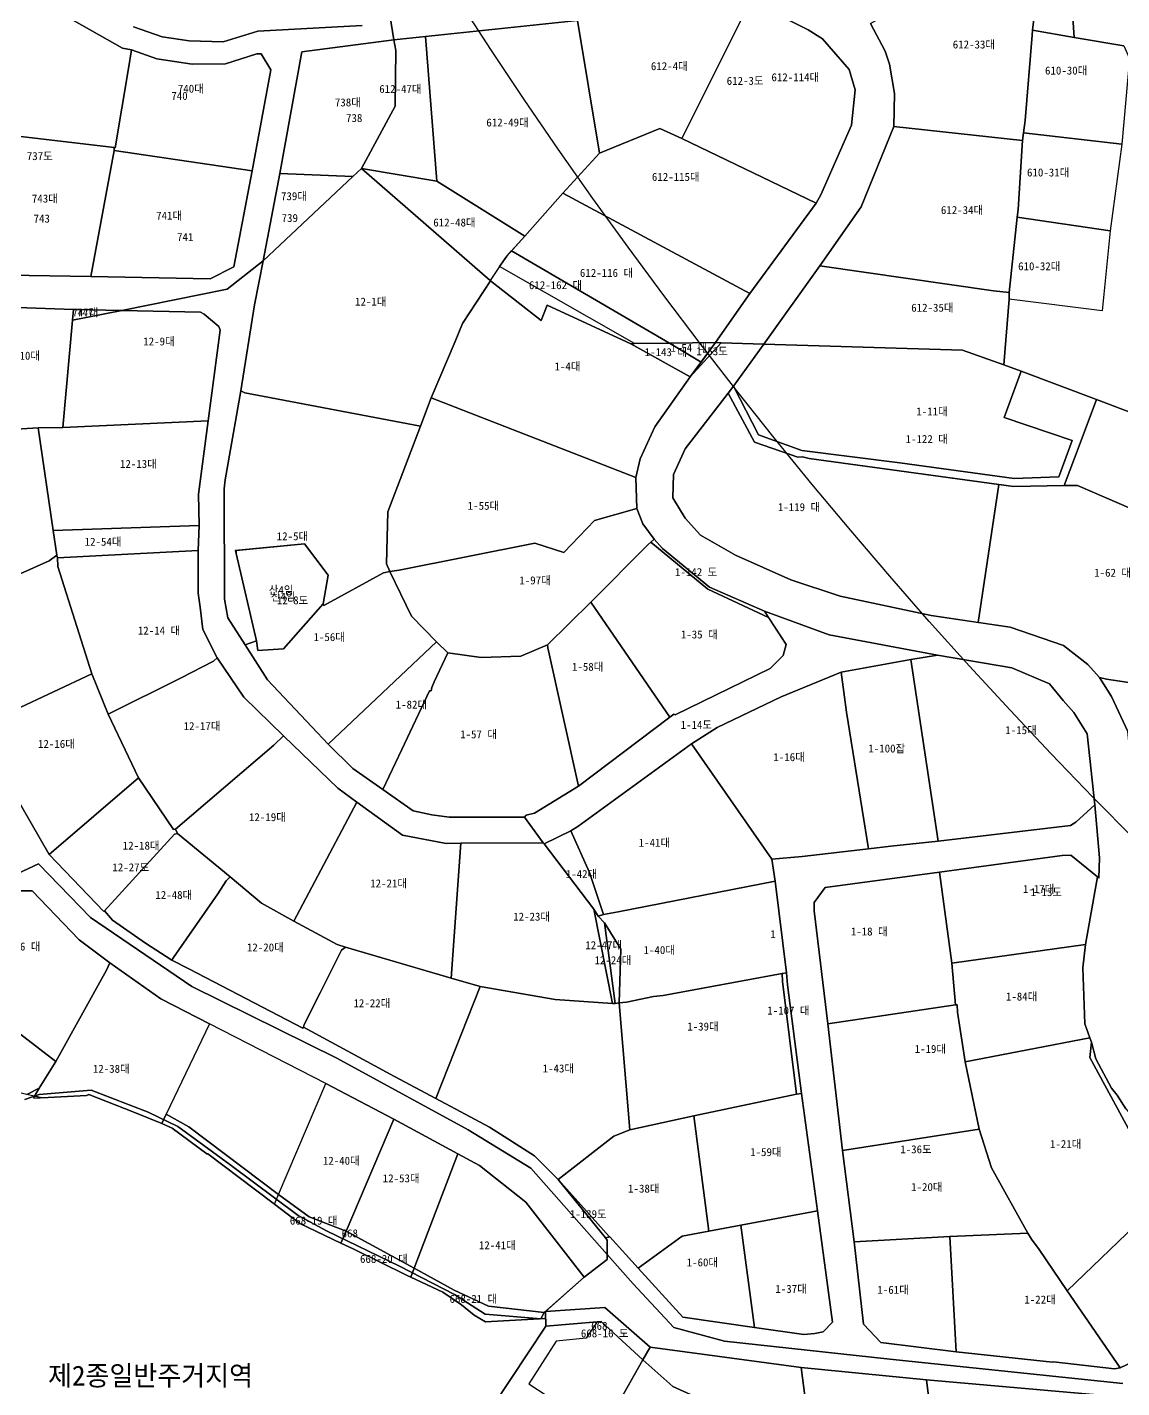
# Model space of a CAD drawing. Header units: metres. Extents: x 198218 to 208474, y 536547 to 547345.
# Drawn here: x 199296.1 to 199514.9, y 543856.3 to 544128.4 of the extents above; entities that cross this region are included whole.
import ezdxf
from ezdxf.enums import TextEntityAlignment as Align

# ---------------------------------------------------------------- set-up
doc = ezdxf.new("R2010")
doc.units = ezdxf.units.M
for name, color, linetype in [('CENTER_RADIUS', 1, 'Continuous'), ('PARCEL_BONBUN', 7, 'Continuous'), ('PARCEL_BUBUN', 8, 'Continuous'), ('PARCEL_LABEL', 3, 'Continuous'), ('ZONING', 5, 'Continuous'), ('ZONING_LABEL', 6, 'Continuous')]:
    doc.layers.add(name, color=color, linetype=linetype)

msp = doc.modelspace()

# ---------------------------------------------------------------- linework, layer by layer
at = {"layer": 'CENTER_RADIUS'}
msp.add_circle((200224.7, 544673.01), 1000, dxfattribs=at)
at = {"layer": 'PARCEL_BONBUN'}
for points in [[(199515.39, 544124.6), (199505.42, 544126.32), (199501.61, 544183.88), (199500.67, 544198.05), (199499.98, 544208.53), (199499.05, 544222.52), (199498.32, 544233.53), (199497.27, 544249.47), (199496.01, 544268.41), (199495.66, 544273.76), (199494.93, 544284.88), (199493.96, 544299.5), (199493.03, 544313.67), (199498.88, 544315.87), (199501.56, 544275.32), (199505.28, 544271.97), (199521.13, 544272.64)], [(199501.61, 544183.88), (199505.42, 544126.32), (199497.08, 544127.75), (199495.6, 544109.69), (199495.29, 544107.24), (199495.1, 544105.72), (199494.23, 544091.92), (199494.06, 544090.37), (199492.46, 544075.28), (199492.46, 544074.64), (199492.4, 544073.95), (199491.39, 544060.85), (199483.11, 544063.81), (199443.38, 544065), (199434.87, 544065.25), (199433.73, 544065.29), (199424.49, 544065.17), (199417.49, 544065.08), (199416.77, 544065.06), (199400.03, 544072.79), (199398.88, 544069.71), (199388.73, 544077.67), (199388.67, 544077.71), (199362.93, 544100.07), (199369.65, 544112.56), (199369.8, 544123.69), (199369.38, 544125.81), (199368.1, 544133.81)], [(199288.2, 544078.81), (199308.84, 544078.51), (199332.7, 544078.02), (199337.37, 544080.47), (199341.04, 544099.61), (199344.81, 544119.85), (199342.86, 544123.05), (199342.03, 544123.04), (199335.74, 544121.05), (199329.06, 544120.93), (199322.03, 544122.05), (199316.96, 544123.8), (199315.11, 544124.19), (199292.77, 544136.86)], [(199368.1, 544133.81), (199369.38, 544125.81), (199351.02, 544123.45), (199346.61, 544099.08), (199343.3, 544081.64), (199336.1, 544076), (199315, 544071.72), (199305.35, 544071.91), (199279.11, 544072.87)], [(199527.61, 544047.19), (199509.89, 544053.9), (199494.84, 544059.55), (199491.39, 544060.85), (199492.4, 544073.95), (199492.46, 544074.64), (199492.46, 544075.28), (199494.06, 544090.37), (199494.23, 544091.92), (199495.1, 544105.72), (199495.29, 544107.24), (199495.6, 544109.69), (199497, 544126.78), (199497.12, 544127.74), (199505.42, 544126.32), (199515.39, 544124.6)], [(199279.11, 544072.87), (199305.35, 544071.91), (199305.14, 544069.76), (199315, 544071.72), (199336.1, 544076), (199343.3, 544081.64), (199361.17, 544098.49), (199362.93, 544100.07), (199388.67, 544077.71), (199388.73, 544077.67), (199383.11, 544069.1), (199381.64, 544065.49), (199376.83, 544054.28), (199374.7, 544048.59), (199368.18, 544031.45), (199367.92, 544021.06), (199368.6, 544019.56), (199367.3, 544019.23), (199355.38, 544012.72), (199355.26, 544013.07), (199356.24, 544018.8), (199351.52, 544025.08), (199337.7, 544023.72), (199341.94, 544005.69), (199339.69, 544004.86), (199344.11, 543997.88), (199353.01, 543988.44), (199356.29, 543985), (199361.23, 543980.15), (199367.18, 543975.91), (199373.29, 543971.68), (199376.98, 543970.88), (199380.43, 543970.39), (199392.35, 543970.44), (199395.51, 543970.43), (199399.25, 543965.27), (199399.45, 543965.09), (199409.38, 543951.99), (199410.23, 543950.64), (199411.52, 543949.25), (199414.8, 543944.05), (199414.47, 543933.29), (199413.66, 543933.18), (199413.09, 543933.14), (199401.66, 543933.97), (199386.68, 543936.58), (199377.82, 543914.19), (199388.54, 543908.44), (199397.54, 543902.7), (199402.27, 543897.96), (199411.71, 543886.27), (199412.05, 543885.86), (199412.02, 543881.95), (199407.47, 543878.45), (199399.69, 543871.59), (199399.45, 543871.34), (199388.32, 543872.63), (199381.44, 543875.87), (199373.47, 543880.22), (199359.86, 543887.64), (199352.47, 543890.51), (199346.36, 543894.99), (199328.42, 543908.5), (199323.9, 543911.03), (199322.99, 543909.13), (199317.44, 543911.41), (199308.39, 543914.99), (199307.95, 543914.74), (199299.02, 543914.3), (199296.28, 543914.89), (199284.26, 543917.7)], [(199408.62, 543843.26), (199419.15, 543861.92), (199420.66, 543864.46), (199411.61, 543872.38), (199399.69, 543871.59), (199407.47, 543878.45), (199412.02, 543881.95), (199412.05, 543885.86), (199411.71, 543886.27), (199402.27, 543897.96), (199397.54, 543902.7), (199388.54, 543908.44), (199377.82, 543914.19), (199386.68, 543936.58), (199401.66, 543933.97), (199413.09, 543933.14), (199413.66, 543933.18), (199414.47, 543933.29), (199414.8, 543944.05), (199411.52, 543949.25), (199410.23, 543950.64), (199409.38, 543951.99), (199399.45, 543965.09), (199399.25, 543965.27), (199395.51, 543970.43), (199392.35, 543970.44), (199380.43, 543970.39), (199376.98, 543970.88), (199373.29, 543971.68), (199367.18, 543975.91), (199361.23, 543980.15), (199356.29, 543985), (199353.01, 543988.44), (199344.11, 543997.88), (199339.69, 544004.86), (199341.94, 544005.69), (199342.17, 544003.75), (199347.32, 544004.07), (199355.26, 544013.07), (199355.26, 544013.07), (199355.38, 544012.72), (199367.3, 544019.23), (199368.6, 544019.56), (199367.92, 544021.06), (199368.18, 544031.45), (199374.7, 544048.59), (199376.83, 544054.28), (199381.64, 544065.49), (199383.11, 544069.1), (199388.73, 544077.67), (199398.88, 544069.71), (199400.03, 544072.79), (199416.77, 544065.06), (199417.49, 544065.08), (199424.49, 544065.17), (199433.73, 544065.29), (199434.87, 544065.25), (199443.38, 544065), (199483.11, 544063.81), (199491.39, 544060.85), (199494.84, 544059.55), (199509.89, 544053.9), (199527.61, 544047.19)], [(199296.02, 543914.95), (199298.48, 543916.24), (199297.33, 543914.21), (199307.95, 543914.74), (199308.39, 543914.99), (199317.44, 543911.41), (199322.99, 543909.13), (199325.1, 543908.26), (199332.01, 543903.07), (199332.23, 543903.12), (199341.71, 543895.88), (199345.52, 543893.02), (199350.63, 543889.2), (199358.83, 543885.24), (199361.26, 543884.07), (199372.08, 543878.79), (199372.8, 543878.45), (199379.22, 543875.42), (199382.9, 543872.93), (199385.43, 543870.83), (199387.71, 543869.52), (199399.73, 543870.15), (199399.69, 543871.59), (199399.76, 543868.66), (199389.19, 543852.67)]]:
    msp.add_lwpolyline(points, dxfattribs=at)
for points in [[(199269.66, 544109.5), (199269.66, 544109.32), (199263.86, 544109.96), (199246.06, 544112.04), (199244.97, 544112.3), (199244.73, 544112.34), (199242.46, 544131.36), (199241.5, 544138.76), (199240.83, 544144.53), (199244.48, 544148.04), (199275.93, 544142.41), (199285.21, 544140.51), (199289.21, 544138.69), (199289.47, 544138.58), (199292.77, 544136.86), (199315.11, 544124.19), (199316.96, 544123.8), (199316.37, 544120.09), (199313.7, 544104.26), (199313.5, 544104.28), (199292.55, 544106.77), (199285.44, 544107.49), (199269.66, 544109.5)], [(199313.5, 544104.28), (199313.7, 544104.26), (199316.37, 544120.09), (199316.96, 544123.8), (199322.03, 544122.05), (199329.06, 544120.93), (199335.74, 544121.05), (199342.03, 544123.04), (199342.86, 544123.05), (199344.81, 544119.85), (199341.04, 544099.61), (199313.45, 544103.72), (199313.5, 544104.28)], [(199361.17, 544098.49), (199346.61, 544099.08), (199351.02, 544123.45), (199369.38, 544125.81), (199369.8, 544123.69), (199369.65, 544112.56), (199362.93, 544100.07), (199361.17, 544098.49)], [(199288.2, 544078.81), (199288.21, 544079.74), (199292.55, 544106.77), (199313.5, 544104.28), (199313.45, 544103.72), (199308.84, 544078.51), (199288.2, 544078.81)], [(199332.7, 544078.02), (199308.84, 544078.51), (199313.45, 544103.72), (199341.04, 544099.61), (199337.37, 544080.47), (199332.7, 544078.02)], [(199343.3, 544081.64), (199346.61, 544099.08), (199361.17, 544098.49), (199343.3, 544081.64)], [(199305.35, 544071.91), (199315, 544071.72), (199305.14, 544069.76), (199305.35, 544071.91)], [(199355.26, 544013.07), (199347.32, 544004.07), (199342.17, 544003.75), (199341.94, 544005.69), (199337.84, 544023.14), (199337.88, 544023.74), (199351.52, 544025.08), (199356.24, 544018.8), (199355.26, 544013.07)], [(199332.01, 543903.07), (199325.1, 543908.26), (199322.99, 543909.13), (199323.9, 543911.03), (199328.42, 543908.5), (199346.36, 543894.99), (199352.47, 543890.51), (199359.86, 543887.64), (199373.47, 543880.22), (199381.44, 543875.87), (199388.32, 543872.63), (199399.45, 543871.34), (199399.69, 543871.59), (199399.73, 543870.15), (199387.71, 543869.52), (199385.43, 543870.83), (199382.9, 543872.93), (199379.22, 543875.42), (199372.8, 543878.45), (199372.08, 543878.79), (199361.26, 543884.07), (199358.83, 543885.24), (199350.63, 543889.2), (199345.52, 543893.02), (199341.71, 543895.88), (199332.23, 543903.12), (199332.01, 543903.07)], [(199411.61, 543872.38), (199420.66, 543864.46), (199419.15, 543861.92), (199410.86, 543869.56), (199399.76, 543868.66), (199399.69, 543871.59), (199411.61, 543872.38)], [(199389.89, 543839.72), (199387.63, 543850.5), (199384.29, 543852.54), (199386.31, 543854.28), (199389.19, 543852.67), (199399.76, 543868.66), (199410.02, 543869.49), (199410.86, 543869.56), (199419.15, 543861.92), (199411.03, 543847.52), (199408.62, 543843.26), (199389.89, 543839.72)]]:
    msp.add_lwpolyline(points, close=True, dxfattribs=at)
at = {"layer": 'PARCEL_BUBUN'}
for points in [[(199498.35, 544186.64), (199501.61, 544183.88), (199505.42, 544126.32), (199497.12, 544127.74), (199499.19, 544144.59), (199498.76, 544167.51), (199498.35, 544186.64)], [(199240.83, 544144.53), (199244.48, 544148.04), (199275.93, 544142.41), (199285.21, 544140.51), (199289.21, 544138.69), (199289.47, 544138.58), (199292.77, 544136.86), (199315.11, 544124.19), (199316.96, 544123.8), (199316.37, 544120.09), (199313.7, 544104.26), (199313.5, 544104.28), (199292.55, 544106.77), (199285.44, 544107.49), (199269.66, 544109.5), (199269.66, 544109.32), (199263.86, 544109.96), (199246.06, 544112.04), (199244.97, 544112.3), (199244.73, 544112.34), (199242.46, 544131.36), (199241.5, 544138.76), (199240.83, 544144.53)], [(199499.19, 544144.59), (199497.12, 544127.74), (199497, 544126.78), (199495.6, 544109.69), (199495.29, 544107.24), (199495.1, 544105.72), (199469.37, 544108.47), (199469.52, 544115.13), (199468.49, 544120.97), (199467.62, 544123.59), (199464.68, 544129.1), (199481.22, 544138.41), (199495.79, 544146.61), (199499.19, 544144.59)], [(199440.17, 544132.49), (199427, 544106.09), (199422.58, 544108.11), (199410.54, 544103.14), (199406.11, 544129.68), (199424.7, 544132.02), (199440.17, 544132.49)], [(199440.17, 544132.49), (199442.76, 544132.16), (199446.91, 544130.47), (199452.22, 544127.85), (199455.11, 544126.05), (199460.43, 544119.91), (199461.62, 544115.85), (199460.92, 544108.78), (199454.78, 544094.83), (199453.86, 544093.2), (199427, 544106.09), (199440.17, 544132.49)], [(199375.73, 544126.48), (199406.11, 544129.68), (199410.54, 544103.14), (199403.16, 544095.15), (199395.58, 544086.59), (199378, 544097.57), (199375.73, 544126.48)], [(199369.38, 544125.81), (199375.73, 544126.48), (199378, 544097.57), (199362.93, 544100.07), (199369.65, 544112.56), (199369.8, 544123.69), (199369.38, 544125.81)], [(199497.12, 544127.74), (199505.42, 544126.32), (199515.39, 544124.6), (199516.49, 544122.08), (199514.93, 544104.99), (199495.29, 544107.24), (199495.6, 544109.69), (199497, 544126.78), (199497.12, 544127.74)], [(199342.86, 544123.05), (199344.81, 544119.85), (199341.04, 544099.61), (199313.45, 544103.72), (199313.5, 544104.28), (199313.7, 544104.26), (199316.37, 544120.09), (199316.96, 544123.8), (199322.03, 544122.05), (199329.06, 544120.93), (199335.74, 544121.05), (199342.03, 544123.04), (199342.86, 544123.05)], [(199351.02, 544123.45), (199369.38, 544125.81), (199369.8, 544123.69), (199369.65, 544112.56), (199362.93, 544100.07), (199361.17, 544098.49), (199346.61, 544099.08), (199351.02, 544123.45)], [(199422.58, 544108.11), (199427, 544106.09), (199453.86, 544093.2), (199440.6, 544075.14), (199403.16, 544095.15), (199410.54, 544103.14), (199422.58, 544108.11)], [(199495.1, 544105.72), (199494.23, 544091.92), (199494.06, 544090.37), (199492.46, 544075.28), (199489.29, 544075.62), (199454.58, 544080.63), (199462.85, 544092.43), (199469.37, 544108.47), (199495.1, 544105.72)], [(199495.29, 544107.24), (199514.93, 544104.99), (199512.62, 544087.65), (199494.06, 544090.37), (199494.23, 544091.92), (199495.1, 544105.72), (199495.29, 544107.24)], [(199292.55, 544106.77), (199313.5, 544104.28), (199313.45, 544103.72), (199308.84, 544078.51), (199288.2, 544078.81), (199288.21, 544079.74), (199292.55, 544106.77)], [(199313.45, 544103.72), (199341.04, 544099.61), (199337.37, 544080.47), (199332.7, 544078.02), (199308.84, 544078.51), (199313.45, 544103.72)], [(199361.17, 544098.49), (199362.93, 544100.07), (199388.67, 544077.71), (199388.73, 544077.67), (199383.11, 544069.1), (199381.64, 544065.49), (199376.83, 544054.28), (199374.7, 544048.59), (199339.6, 544055.27), (199338.77, 544055.63), (199341.56, 544072.85), (199343.3, 544081.64), (199361.17, 544098.49)], [(199346.61, 544099.08), (199361.17, 544098.49), (199343.3, 544081.64), (199346.61, 544099.08)], [(199362.93, 544100.07), (199378, 544097.57), (199395.58, 544086.59), (199391.97, 544082.6), (199390.52, 544080.54), (199388.67, 544077.71), (199362.93, 544100.07)], [(199392.92, 544083.65), (199395.58, 544086.59), (199403.16, 544095.15), (199440.6, 544075.14), (199433.73, 544065.29), (199424.49, 544065.17), (199392.92, 544083.65)], [(199494.06, 544090.37), (199512.62, 544087.65), (199511.01, 544071.67), (199492.4, 544073.95), (199492.46, 544074.64), (199492.46, 544075.28), (199494.06, 544090.37)], [(199392.92, 544083.65), (199424.49, 544065.17), (199417.49, 544065.08), (199390.52, 544080.54), (199391.97, 544082.6), (199392.92, 544083.65)], [(199336.1, 544076), (199343.3, 544081.64), (199341.56, 544072.85), (199338.77, 544055.63), (199335.64, 544037.85), (199335.47, 544036.04), (199335.55, 544013.97), (199336.17, 544010.28), (199339.69, 544004.86), (199344.11, 543997.88), (199353.01, 543988.44), (199356.29, 543985), (199361.23, 543980.15), (199367.18, 543975.91), (199373.29, 543971.68), (199376.98, 543970.88), (199380.43, 543970.39), (199392.35, 543970.44), (199395.51, 543970.43), (199399.25, 543965.27), (199382.82, 543965.18), (199379.85, 543965.13), (199371.14, 543966.79), (199361.98, 543973.41), (199358.17, 543976.19), (199347.32, 543986.65), (199339.38, 543994.39), (199334.08, 544002.28), (199331.23, 544007.95), (199330.69, 544012.42), (199330.26, 544015.18), (199330.26, 544023.73), (199330.49, 544028.74), (199330.37, 544034.98), (199332.27, 544049.65), (199334.66, 544067.79), (199334.43, 544068.49), (199331.47, 544070.95), (199330.76, 544071.36), (199315, 544071.72), (199336.1, 544076)], [(199454.58, 544080.63), (199489.29, 544075.62), (199492.46, 544075.28), (199492.46, 544074.64), (199492.4, 544073.95), (199491.39, 544060.85), (199483.11, 544063.81), (199443.38, 544065), (199454.58, 544080.63)], [(199416.77, 544065.06), (199428.64, 544058.47), (199421.57, 544048.42), (199418.64, 544042.05), (199417.75, 544038.3), (199376.83, 544054.28), (199381.64, 544065.49), (199383.11, 544069.1), (199388.73, 544077.67), (199398.88, 544069.71), (199400.03, 544072.79), (199416.77, 544065.06)], [(199305.35, 544071.91), (199305.14, 544069.76), (199303.18, 544048.3), (199298.28, 544048.26), (199283.99, 544047.37), (199279.31, 544071.06), (199279.11, 544072.87), (199305.35, 544071.91)], [(199305.35, 544071.91), (199315, 544071.72), (199305.14, 544069.76), (199305.35, 544071.91)], [(199315, 544071.72), (199330.76, 544071.36), (199331.47, 544070.95), (199334.43, 544068.49), (199334.66, 544067.79), (199332.27, 544049.65), (199303.18, 544048.3), (199305.14, 544069.76), (199315, 544071.72)], [(199424.49, 544065.17), (199430.82, 544061.39), (199428.64, 544058.47), (199416.77, 544065.06), (199417.49, 544065.08), (199424.49, 544065.17)], [(199424.49, 544065.17), (199433.73, 544065.29), (199430.82, 544061.39), (199424.49, 544065.17)], [(199434.87, 544065.25), (199428.64, 544058.47), (199433.73, 544065.29), (199434.87, 544065.25)], [(199494.84, 544059.55), (199491.42, 544050.34), (199505.01, 544045.73), (199502.33, 544038.46), (199493.46, 544038.14), (199470.6, 544041.23), (199450.98, 544043.74), (199442.32, 544046.88), (199437.32, 544056.56), (199443.38, 544065), (199483.11, 544063.81), (199491.39, 544060.85), (199494.84, 544059.55)], [(199509.89, 544053.9), (199506.64, 544045.18), (199503.45, 544036.73), (199493.28, 544036.51), (199452.44, 544042.15), (199451.09, 544042.42), (199450.15, 544042.38), (199441.54, 544045.38), (199436.26, 544055.19), (199437.32, 544056.56), (199442.32, 544046.88), (199450.98, 544043.74), (199470.6, 544041.23), (199493.46, 544038.14), (199502.33, 544038.46), (199505.01, 544045.73), (199491.42, 544050.34), (199494.84, 544059.55), (199509.89, 544053.9)], [(199338.77, 544055.63), (199339.6, 544055.27), (199374.7, 544048.59), (199368.18, 544031.45), (199367.92, 544021.06), (199368.6, 544019.56), (199367.3, 544019.23), (199355.38, 544012.72), (199355.26, 544013.07), (199356.24, 544018.8), (199351.52, 544025.08), (199337.88, 544023.74), (199337.84, 544023.14), (199341.94, 544005.69), (199339.69, 544004.86), (199336.17, 544010.28), (199335.55, 544013.97), (199335.47, 544036.04), (199335.64, 544037.85), (199338.77, 544055.63)], [(199374.7, 544048.59), (199376.83, 544054.28), (199417.75, 544038.3), (199418.01, 544032.13), (199409.51, 544029.74), (199403.38, 544023.33), (199397.6, 544025.2), (199370.49, 544019.81), (199368.6, 544019.56), (199367.92, 544021.06), (199368.18, 544031.45), (199374.7, 544048.59)], [(199490.34, 544036.91), (199486.26, 544009.33), (199476.81, 544010.71), (199458.65, 544014.62), (199448.8, 544017.87), (199437.68, 544022.77), (199430.69, 544026.81), (199427.68, 544030.18), (199425.15, 544034.28), (199425.3, 544038.92), (199427.64, 544044.05), (199436.26, 544055.19), (199441.54, 544045.38), (199450.15, 544042.38), (199451.09, 544042.42), (199452.44, 544042.15), (199490.34, 544036.91)], [(199509.89, 544053.9), (199527.61, 544047.19), (199536.35, 544043.94), (199537.47, 544034.9), (199530.13, 544026.34), (199506.11, 544036.75), (199503.45, 544036.73), (199506.64, 544045.18), (199509.89, 544053.9)], [(199298.28, 544048.26), (199301.29, 544027.71), (199302.01, 544022.76), (199300.45, 544021.64), (199274.6, 544010.1), (199272.25, 544014.62), (199286.91, 544021.81), (199279.22, 544045.73), (199283.99, 544047.37), (199298.28, 544048.26)], [(199332.27, 544049.65), (199330.37, 544034.98), (199330.49, 544028.74), (199301.29, 544027.71), (199298.28, 544048.26), (199303.18, 544048.3), (199332.27, 544049.65)], [(199490.34, 544036.91), (199493.28, 544036.51), (199503.45, 544036.73), (199506.11, 544036.75), (199530.13, 544026.34), (199537.47, 544034.9), (199537.84, 544031.95), (199538.87, 544023.36), (199539.96, 544014.37), (199542.48, 543993.42), (199511.86, 543998), (199510.49, 543998.35), (199508.17, 544000.92), (199503.29, 544004.73), (199492.62, 544008.4), (199486.26, 544009.33), (199490.34, 544036.91)], [(199409.51, 544029.74), (199418.01, 544032.13), (199419.19, 544029.03), (199421.46, 544026), (199420.18, 544024.85), (199408.8, 544013.39), (199400.15, 544004.87), (199394.76, 544002.61), (199386.83, 544002.34), (199380.19, 544003.24), (199377.9, 544005.44), (199372.96, 544010.62), (199368.6, 544019.56), (199370.49, 544019.81), (199397.6, 544025.2), (199403.38, 544023.33), (199409.51, 544029.74)], [(199301.29, 544027.71), (199330.49, 544028.74), (199330.26, 544023.73), (199302.17, 544022.26), (199302.01, 544022.76), (199301.29, 544027.71)], [(199420.78, 544025.39), (199421.46, 544026), (199423.13, 544024.11), (199432.53, 544016.42), (199443.5, 544011.62), (199444.31, 544010.36), (199432.15, 544016.02), (199420.78, 544025.39)], [(199326.85, 543998.24), (199312.26, 543991.02), (199308.98, 543999.09), (199302.24, 544020.52), (199302.17, 544022.26), (199330.26, 544023.73), (199330.26, 544015.18), (199330.69, 544012.42), (199331.23, 544007.95), (199334.08, 544002.28), (199333.35, 544001.62), (199326.85, 543998.24)], [(199351.52, 544025.08), (199356.24, 544018.8), (199355.26, 544013.07), (199347.32, 544004.07), (199342.17, 544003.75), (199341.94, 544005.69), (199337.84, 544023.14), (199337.88, 544023.74), (199351.52, 544025.08)], [(199420.78, 544025.39), (199432.15, 544016.02), (199444.31, 544010.36), (199447.83, 544004.91), (199447.24, 544002.75), (199444.61, 544000.12), (199433.68, 543994.78), (199425.65, 543990.87), (199425.37, 543991.01), (199424.6, 543990.37), (199408.8, 544013.39), (199420.18, 544024.85), (199420.78, 544025.39)], [(199302.17, 544022.26), (199302.24, 544020.52), (199308.98, 543999.09), (199285.96, 543988.3), (199285.76, 543988.23), (199279.46, 543999.24), (199274.62, 544009.69), (199274.6, 544010.1), (199300.45, 544021.64), (199302.01, 544022.76), (199302.17, 544022.26)], [(199368.6, 544019.56), (199372.96, 544010.62), (199377.9, 544005.44), (199356.29, 543985), (199353.01, 543988.44), (199344.11, 543997.88), (199339.69, 544004.86), (199341.94, 544005.69), (199342.17, 544003.75), (199347.32, 544004.07), (199355.26, 544013.07), (199355.38, 544012.72), (199367.3, 544019.23), (199368.6, 544019.56)], [(199408.8, 544013.39), (199424.6, 543990.37), (199406.3, 543976.64), (199400.18, 544004.24), (199400.15, 544004.87), (199408.8, 544013.39)], [(199443.5, 544011.62), (199456.47, 544006.88), (199478.11, 544002.83), (199472.79, 544001.94), (199458.87, 543999.38), (199446.85, 543994.5), (199434.07, 543988.32), (199428.93, 543985.05), (199406.19, 543968.57), (199404.76, 543967.65), (199399.45, 543965.09), (199399.25, 543965.27), (199395.51, 543970.43), (199395.88, 543970.84), (199397.55, 543971.18), (199406.3, 543976.64), (199424.6, 543990.37), (199425.37, 543991.01), (199425.65, 543990.87), (199433.68, 543994.78), (199444.61, 544000.12), (199447.24, 544002.75), (199447.83, 544004.91), (199443.5, 544011.62)], [(199380.19, 544003.24), (199377.49, 543997.49), (199377, 543996.33), (199376.86, 543995.66), (199376.54, 543995.68), (199371.02, 543983.95), (199367.18, 543975.91), (199361.23, 543980.15), (199356.29, 543985), (199377.9, 544005.44), (199380.19, 544003.24)], [(199400.15, 544004.87), (199400.18, 544004.24), (199406.3, 543976.64), (199397.55, 543971.18), (199395.88, 543970.84), (199395.51, 543970.43), (199392.35, 543970.44), (199380.43, 543970.39), (199376.98, 543970.88), (199373.29, 543971.68), (199367.18, 543975.91), (199371.02, 543983.95), (199376.54, 543995.68), (199376.86, 543995.66), (199377, 543996.33), (199377.49, 543997.49), (199380.19, 544003.24), (199386.83, 544002.34), (199394.76, 544002.61), (199400.15, 544004.87)], [(199333.35, 544001.62), (199334.08, 544002.28), (199339.38, 543994.39), (199347.32, 543986.65), (199345.42, 543984.8), (199325.71, 543967.99), (199325.34, 543967.94), (199318.34, 543978.28), (199312.26, 543991.02), (199326.85, 543998.24), (199333.35, 544001.62)], [(199472.79, 544001.94), (199478.26, 543965.62), (199468.78, 543964.64), (199464.28, 543964.06), (199459.91, 543991.4), (199458.87, 543999.38), (199472.79, 544001.94)], [(199478.11, 544002.83), (199492.98, 544000.27), (199500.51, 543997.09), (199503.2, 543993.73), (199505.34, 543991.34), (199508.05, 543987.09), (199509.58, 543972.85), (199505.79, 543969.4), (199504.68, 543968.77), (199478.26, 543965.62), (199472.79, 544001.94), (199478.11, 544002.83)], [(199308.98, 543999.09), (199312.26, 543991.02), (199318.34, 543978.28), (199300.51, 543962.97), (199293.31, 543975.5), (199286.99, 543986.25), (199285.96, 543988.3), (199308.98, 543999.09)], [(199446.85, 543994.5), (199458.87, 543999.38), (199459.91, 543991.4), (199464.28, 543964.06), (199451.03, 543962.56), (199444.97, 543962.04), (199428.93, 543985.05), (199434.07, 543988.32), (199446.85, 543994.5)], [(199510.49, 543998.35), (199511.86, 543998), (199542.48, 543993.42), (199542.62, 543992.66), (199555.42, 543973.25), (199539.96, 543972.29), (199539.84, 543969.98), (199517.93, 543969.59), (199516.14, 543987.57), (199512.89, 543994.56), (199510.49, 543998.35)], [(199347.32, 543986.65), (199358.17, 543976.19), (199361.98, 543973.41), (199349.43, 543949.62), (199342.92, 543953.24), (199336.7, 543958.45), (199326.13, 543967.13), (199325.71, 543967.99), (199345.42, 543984.8), (199347.32, 543986.65)], [(199428.93, 543985.05), (199444.97, 543962.04), (199445.66, 543957.58), (199414.25, 543951.5), (199411.3, 543950.97), (199408.51, 543959.33), (199404.76, 543967.65), (199406.19, 543968.57), (199428.93, 543985.05)], [(199325.34, 543967.94), (199325.71, 543967.99), (199326.13, 543967.13), (199325.57, 543967.02), (199311.51, 543951.68), (199311.38, 543951.54), (199300.51, 543962.97), (199318.34, 543978.28), (199325.34, 543967.94)], [(199371.14, 543966.79), (199379.85, 543965.13), (199382.82, 543965.18), (199380.89, 543938.19), (199359.75, 543944.45), (199358.05, 543944.97), (199349.43, 543949.62), (199361.98, 543973.41), (199371.14, 543966.79)], [(199326.13, 543967.13), (199336.7, 543958.45), (199335.88, 543957.68), (199334.19, 543955.05), (199325.33, 543942.34), (199325.02, 543941.83), (199319.73, 543945.22), (199313.14, 543949.84), (199311.51, 543951.68), (199325.57, 543967.02), (199326.13, 543967.13)], [(199404.76, 543967.65), (199408.51, 543959.33), (199411.3, 543950.97), (199410.23, 543950.64), (199409.38, 543951.99), (199399.45, 543965.09), (199404.76, 543967.65)], [(199399.25, 543965.27), (199399.45, 543965.09), (199409.38, 543951.99), (199413.09, 543933.14), (199401.66, 543933.97), (199386.68, 543936.58), (199380.89, 543938.19), (199382.82, 543965.18), (199399.25, 543965.27)], [(199503.04, 543962.77), (199504.76, 543962.8), (199510.07, 543958.49), (199507.71, 543944.92), (199481, 543941.2), (199478.53, 543959.42), (199503.04, 543962.77)], [(199335.88, 543957.68), (199336.7, 543958.45), (199342.92, 543953.24), (199349.43, 543949.62), (199358.05, 543944.97), (199359.75, 543944.45), (199358.93, 543943.79), (199354.64, 543935.26), (199351.48, 543928.93), (199351.3, 543928.41), (199351.18, 543928.19), (199328.56, 543940.03), (199325.02, 543941.83), (199325.33, 543942.34), (199334.19, 543955.05), (199335.88, 543957.68)], [(199414.25, 543951.5), (199445.66, 543957.58), (199447.93, 543939.27), (199447.01, 543939.16), (199423.25, 543934.76), (199421.34, 543934.54), (199415.94, 543933.44), (199414.47, 543933.29), (199414.8, 543944.05), (199411.52, 543949.25), (199410.23, 543950.64), (199411.3, 543950.97), (199414.25, 543951.5)], [(199455.66, 543956.36), (199478.53, 543959.42), (199481, 543941.2), (199481.7, 543932.89), (199456.19, 543929.1), (199453.45, 543951.67), (199453.42, 543953.37), (199455.66, 543956.36)], [(199293.68, 543955.66), (199297.07, 543955.66), (199306.45, 543945.91), (199312.61, 543941.26), (199311.95, 543939.81), (199301.81, 543921.58), (199288.1, 543932.1), (199286.82, 543933.04), (199279.82, 543942.38), (199280.1, 543949.55), (199288.13, 543953.32), (199288.22, 543953.15), (199293.68, 543955.66)], [(199279.82, 543942.38), (199286.82, 543933.04), (199288.1, 543932.1), (199301.81, 543921.58), (199298.48, 543916.24), (199296.02, 543914.95), (199284.26, 543917.7), (199283.87, 543917.79), (199278.85, 543921.29), (199277.73, 543921.49), (199277.47, 543922.33), (199275.91, 543947.59), (199280.1, 543949.55), (199279.82, 543942.38)], [(199410.23, 543950.64), (199411.52, 543949.25), (199413.66, 543933.18), (199413.09, 543933.14), (199409.38, 543951.99), (199410.23, 543950.64)], [(199411.52, 543949.25), (199414.8, 543944.05), (199414.47, 543933.29), (199413.66, 543933.18), (199411.52, 543949.25)], [(199358.93, 543943.79), (199359.75, 543944.45), (199380.89, 543938.19), (199386.68, 543936.58), (199377.82, 543914.19), (199369.54, 543918.58), (199351.3, 543928.41), (199351.48, 543928.93), (199354.64, 543935.26), (199358.93, 543943.79)], [(199507.71, 543944.92), (199507.13, 543940.3), (199507.54, 543929.12), (199508.53, 543926.27), (199483.63, 543921.51), (199482.13, 543931.45), (199482.03, 543932.92), (199481.7, 543932.89), (199481, 543941.2), (199507.71, 543944.92)], [(199322.99, 543909.13), (199317.44, 543911.41), (199308.39, 543914.99), (199307.95, 543914.74), (199299.02, 543914.3), (199297.56, 543914.61), (199298.48, 543916.24), (199301.81, 543921.58), (199311.95, 543939.81), (199312.61, 543941.26), (199322.8, 543934.08), (199332.51, 543929.11), (199323.9, 543911.03), (199322.99, 543909.13)], [(199447.01, 543939.16), (199447.09, 543937.53), (199449.92, 543915), (199429.36, 543910.69), (199416.6, 543907.92), (199414.47, 543933.29), (199415.94, 543933.44), (199421.34, 543934.54), (199423.25, 543934.76), (199447.01, 543939.16)], [(199447.01, 543939.16), (199447.93, 543939.27), (199448.09, 543936.9), (199450.94, 543915.15), (199449.92, 543915), (199447.09, 543937.53), (199447.01, 543939.16)], [(199401.66, 543933.97), (199413.09, 543933.14), (199413.66, 543933.18), (199414.47, 543933.29), (199416.6, 543907.92), (199413.39, 543906.64), (199402.27, 543897.96), (199397.54, 543902.7), (199388.54, 543908.44), (199377.82, 543914.19), (199386.68, 543936.58), (199401.66, 543933.97)], [(199482.03, 543932.92), (199482.13, 543931.45), (199483.63, 543921.51), (199486.4, 543908.01), (199459.12, 543903.79), (199456.19, 543929.1), (199481.7, 543932.89), (199482.03, 543932.92)], [(199508.53, 543926.27), (199508.86, 543925.42), (199508.57, 543922.39), (199516.72, 543907.35), (199520.16, 543903.41), (199526.17, 543896.97), (199504.05, 543875.68), (199498.45, 543883.96), (199496.92, 543886.05), (199496.18, 543887.21), (199488.88, 543900.32), (199486.4, 543908.01), (199483.63, 543921.51), (199508.53, 543926.27)], [(199508.86, 543925.42), (199509.78, 543922.12), (199512.86, 543916.24), (199514, 543914.81), (199515.76, 543912.06), (199518.57, 543908.91), (199524.26, 543902.47), (199542.78, 543882.03), (199541.24, 543880.79), (199537.66, 543884.53), (199526.17, 543896.97), (199520.16, 543903.41), (199516.72, 543907.35), (199508.57, 543922.39), (199508.86, 543925.42)], [(199369.39, 543910.02), (199359.86, 543887.64), (199352.47, 543890.51), (199346.36, 543894.99), (199355.78, 543917.13), (199369.39, 543910.02)], [(199450.94, 543915.15), (199454.13, 543891.69), (199438.81, 543888.83), (199432.37, 543887.65), (199429.36, 543910.69), (199449.92, 543915), (199450.94, 543915.15)], [(199369.39, 543910.02), (199382.17, 543903.12), (199373.47, 543880.22), (199359.86, 543887.64), (199369.39, 543910.02)], [(199429.36, 543910.69), (199432.37, 543887.65), (199427.06, 543886.63), (199418.26, 543880.23), (199412.57, 543886.48), (199412.46, 543886.59), (199402.27, 543897.96), (199413.39, 543906.64), (199416.6, 543907.92), (199429.36, 543910.69)], [(199459.12, 543903.79), (199486.4, 543908.01), (199488.88, 543900.32), (199496.18, 543887.21), (199480.58, 543886.57), (199461.43, 543885.51), (199459.12, 543903.79)], [(199386.53, 543900.79), (199395.77, 543893.43), (199407.47, 543878.45), (199399.69, 543871.59), (199399.45, 543871.34), (199388.32, 543872.63), (199381.44, 543875.87), (199373.47, 543880.22), (199382.17, 543903.12), (199386.53, 543900.79)], [(199402.27, 543897.96), (199412.46, 543886.59), (199412.57, 543886.48), (199411.71, 543886.27), (199402.27, 543897.96)], [(199359.86, 543887.64), (199358.83, 543885.24), (199350.63, 543889.2), (199345.52, 543893.02), (199346.36, 543894.99), (199352.47, 543890.51), (199359.86, 543887.64)], [(199526.17, 543896.97), (199537.66, 543884.53), (199541.24, 543880.79), (199534.53, 543875.2), (199519.77, 543863.06), (199518.54, 543862.16), (199514.63, 543860.33), (199504.05, 543875.68), (199526.17, 543896.97)], [(199438.81, 543888.83), (199454.13, 543891.69), (199457.11, 543869.43), (199455.27, 543867.54), (199453.56, 543867.18), (199451.36, 543866.96), (199441.48, 543868.35), (199438.81, 543888.83)], [(199373.47, 543880.22), (199372.8, 543878.45), (199372.08, 543878.79), (199361.26, 543884.07), (199358.83, 543885.24), (199359.86, 543887.64), (199373.47, 543880.22)], [(199432.37, 543887.65), (199438.81, 543888.83), (199441.48, 543868.35), (199427.19, 543870.44), (199418.26, 543880.23), (199427.06, 543886.63), (199432.37, 543887.65)], [(199496.18, 543887.21), (199496.92, 543886.05), (199498.45, 543883.96), (199504.05, 543875.68), (199514.63, 543860.33), (199513.5, 543860.08), (199501.27, 543861.53), (199501.07, 543861.41), (199481.81, 543863.51), (199480.58, 543886.57), (199496.18, 543887.21)], [(199461.43, 543885.51), (199480.58, 543886.57), (199481.81, 543863.51), (199466.75, 543865.35), (199463.29, 543869.04), (199461.43, 543885.51)], [(199373.47, 543880.22), (199381.44, 543875.87), (199388.32, 543872.63), (199399.45, 543871.34), (199399.69, 543871.59), (199399.73, 543870.15), (199387.71, 543869.52), (199385.43, 543870.83), (199382.9, 543872.93), (199379.22, 543875.42), (199372.8, 543878.45), (199373.47, 543880.22)], [(199419.15, 543861.92), (199410.86, 543869.56), (199399.76, 543868.66), (199399.69, 543871.59), (199411.61, 543872.38), (199420.66, 543864.46), (199419.15, 543861.92)], [(199411.03, 543847.52), (199408.62, 543843.26), (199389.89, 543839.72), (199387.63, 543850.5), (199389.19, 543852.67), (199399.76, 543868.66), (199410.02, 543869.49), (199407.88, 543866.23), (199401.87, 543865.61), (199396.39, 543857.08), (199411.03, 543847.52)], [(199420.66, 543864.46), (199450.82, 543860.39), (199454.06, 543835.68), (199453.36, 543836.44), (199439.78, 543834.08), (199439.77, 543834.21), (199439.44, 543837.52), (199438.72, 543844.7), (199438.3, 543848.74), (199435.58, 543848.32), (199434.42, 543852.38), (199425.17, 543856.59), (199419.15, 543861.92), (199420.66, 543864.46)], [(199425.17, 543856.59), (199434.42, 543852.38), (199435.58, 543848.32), (199425.91, 543846.43), (199411.06, 543843.77), (199408.62, 543843.26), (199419.15, 543861.92), (199425.17, 543856.59)], [(199475.9, 543857.93), (199479.65, 543827.74), (199455.76, 543822.49), (199454.71, 543830.46), (199454.06, 543835.68), (199450.82, 543860.39), (199475.9, 543857.93)], [(199516.09, 543854.36), (199520.04, 543856.17), (199520.65, 543850.64), (199521.58, 543850.39), (199520.73, 543849.88), (199522.36, 543837.34), (199521.3, 543837.12), (199521.86, 543832.87), (199479.86, 543825.49), (199479.65, 543827.74), (199475.9, 543857.93), (199516.09, 543854.36)]]:
    msp.add_lwpolyline(points, close=True, dxfattribs=at)
for points in [[(199515.39, 544124.6), (199505.42, 544126.32), (199501.61, 544183.88)], [(199288.2, 544078.81), (199308.84, 544078.51), (199332.7, 544078.02), (199337.37, 544080.47), (199341.04, 544099.61), (199344.81, 544119.85), (199342.86, 544123.05), (199342.03, 544123.04), (199335.74, 544121.05), (199329.06, 544120.93), (199322.03, 544122.05), (199316.96, 544123.8), (199315.11, 544124.19), (199292.77, 544136.86)], [(199368.1, 544133.81), (199369.38, 544125.81), (199351.02, 544123.45), (199346.61, 544099.08), (199343.3, 544081.64), (199336.1, 544076), (199315, 544071.72), (199305.35, 544071.91), (199279.11, 544072.87)], [(199406.11, 544129.68), (199375.73, 544126.48), (199369.38, 544125.81), (199368.1, 544133.81)], [(199464.68, 544129.1), (199467.62, 544123.59), (199468.49, 544120.97), (199469.52, 544115.13), (199469.37, 544108.47), (199462.85, 544092.43), (199454.58, 544080.63), (199443.38, 544065), (199434.87, 544065.25), (199433.73, 544065.29), (199440.6, 544075.14), (199453.86, 544093.2), (199454.78, 544094.83), (199460.92, 544108.78), (199461.62, 544115.85), (199460.43, 544119.91), (199455.11, 544126.05), (199452.22, 544127.85), (199446.91, 544130.47)], [(199515.76, 543912.06), (199514, 543914.81), (199512.86, 543916.24), (199509.78, 543922.12), (199508.86, 543925.42), (199508.53, 543926.27), (199507.54, 543929.12), (199507.13, 543940.3), (199507.71, 543944.92), (199510.07, 543958.49), (199510.39, 543958.24), (199510.46, 543962.27), (199509.58, 543972.85), (199508.05, 543987.09), (199505.34, 543991.34), (199503.2, 543993.73), (199500.51, 543997.09), (199492.98, 544000.27), (199478.11, 544002.83), (199456.47, 544006.88), (199443.5, 544011.62), (199432.53, 544016.42), (199423.13, 544024.11), (199421.46, 544026), (199419.19, 544029.03), (199418.01, 544032.13), (199417.75, 544038.3), (199418.64, 544042.05), (199421.57, 544048.42), (199428.64, 544058.47), (199434.87, 544065.25), (199443.38, 544065), (199443.38, 544065), (199437.32, 544056.56), (199436.26, 544055.19), (199427.64, 544044.05), (199425.3, 544038.92), (199425.15, 544034.28), (199427.68, 544030.18), (199430.69, 544026.81), (199437.68, 544022.77), (199448.8, 544017.87), (199458.65, 544014.62), (199476.81, 544010.71), (199492.62, 544008.4), (199503.29, 544004.73), (199508.17, 544000.92), (199510.49, 543998.35), (199512.89, 543994.56), (199516.14, 543987.57)], [(199293.31, 543975.5), (199300.51, 543962.97), (199311.38, 543951.54), (199311.51, 543951.68), (199313.14, 543949.84), (199319.73, 543945.22), (199325.02, 543941.83), (199328.56, 543940.03), (199351.18, 543928.19), (199351.3, 543928.41), (199369.54, 543918.58), (199377.82, 543914.19), (199388.54, 543908.44), (199397.54, 543902.7), (199402.27, 543897.96), (199411.71, 543886.27), (199412.05, 543885.86), (199412.02, 543881.95), (199407.47, 543878.45), (199395.77, 543893.43), (199386.53, 543900.79), (199382.17, 543903.12), (199369.39, 543910.02), (199355.78, 543917.13), (199332.51, 543929.11), (199322.8, 543934.08), (199312.61, 543941.26), (199306.45, 543945.91), (199297.07, 543955.66), (199293.68, 543955.66)], [(199516.09, 543854.36), (199475.9, 543857.93), (199450.82, 543860.39), (199420.66, 543864.46), (199411.61, 543872.38), (199399.69, 543871.59), (199407.47, 543878.45), (199412.02, 543881.95), (199412.05, 543885.86), (199411.71, 543886.27), (199412.57, 543886.48), (199418.26, 543880.23), (199427.19, 543870.44), (199441.48, 543868.35), (199451.36, 543866.96), (199453.56, 543867.18), (199455.27, 543867.54), (199457.11, 543869.43), (199454.13, 543891.69), (199450.94, 543915.15), (199448.09, 543936.9), (199447.93, 543939.27), (199445.66, 543957.58), (199444.97, 543962.04), (199451.03, 543962.56), (199464.28, 543964.06), (199468.78, 543964.64), (199478.26, 543965.62), (199504.68, 543968.77), (199505.79, 543969.4), (199509.58, 543972.85), (199509.58, 543972.85), (199510.46, 543962.27), (199510.39, 543958.24), (199510.07, 543958.49), (199504.76, 543962.8), (199503.04, 543962.77), (199478.53, 543959.42), (199455.66, 543956.36), (199453.42, 543953.37), (199453.45, 543951.67), (199456.19, 543929.1), (199459.12, 543903.79), (199461.43, 543885.51), (199463.29, 543869.04), (199466.75, 543865.35), (199481.81, 543863.51), (199501.07, 543861.41), (199501.27, 543861.53), (199513.5, 543860.08), (199514.63, 543860.33), (199518.54, 543862.16)], [(199296.02, 543914.95), (199298.48, 543916.24), (199297.56, 543914.61), (199299.02, 543914.3), (199307.95, 543914.74), (199308.39, 543914.99), (199317.44, 543911.41), (199322.99, 543909.13), (199325.1, 543908.26), (199332.01, 543903.07), (199332.23, 543903.12), (199341.71, 543895.88), (199345.52, 543893.02), (199350.63, 543889.2), (199358.83, 543885.24), (199361.26, 543884.07), (199372.08, 543878.79), (199372.8, 543878.45), (199379.22, 543875.42), (199382.9, 543872.93), (199385.43, 543870.83), (199387.71, 543869.52), (199399.73, 543870.15), (199399.69, 543871.59), (199399.76, 543868.66), (199389.19, 543852.67)]]:
    msp.add_lwpolyline(points, dxfattribs=at)
at = {"layer": 'ZONING'}
for points in [[(199363.06, 544128.67), (199342.23, 544127.58), (199335.27, 544125.44), (199328.45, 544125.6), (199323.09, 544126.45), (199317.35, 544128.42)], [(199317.35, 544128.42), (199323.09, 544126.45), (199328.45, 544125.6), (199335.27, 544125.44), (199342.23, 544127.58), (199363.06, 544128.67)], [(199515.14, 543857.2), (199468.6, 543862.01), (199435.52, 543865.66), (199425.4, 543868.36), (199417.22, 543877.08), (199412.02, 543882.97), (199396.77, 543900.26), (199384.26, 543907.88), (199358.02, 543922.21), (199329.03, 543936.54), (199308.77, 543950.38), (199298.35, 543961.08), (199257.86, 543942.18)], [(199257.86, 543942.18), (199298.35, 543961.08), (199308.77, 543950.38), (199329.03, 543936.54), (199358.02, 543922.21), (199384.26, 543907.88), (199396.77, 543900.26), (199412.02, 543882.97), (199412.02, 543881.95), (199407.47, 543878.45), (199399.45, 543871.34), (199398.78, 543870.12), (199387.65, 543871.01), (199381.55, 543874.96), (199370.53, 543880.61), (199355.95, 543887.67), (199350.25, 543890.76), (199336.62, 543900.95), (199326.2, 543908.54), (199320.25, 543911.44), (199308.86, 543915.83), (199298.47, 543914.95), (199295.64, 543913.99)], [(199295.64, 543913.99), (199298.47, 543914.95), (199308.86, 543915.83), (199320.25, 543911.44), (199326.2, 543908.54), (199336.62, 543900.95), (199350.25, 543890.76), (199355.95, 543887.67), (199370.53, 543880.61), (199381.55, 543874.96), (199387.65, 543871.01), (199398.78, 543870.12), (199399.45, 543871.34), (199407.47, 543878.45), (199412.02, 543881.95), (199412.02, 543882.97), (199417.22, 543877.08), (199425.4, 543868.36), (199435.52, 543865.66), (199468.6, 543862.01), (199515.14, 543857.2)]]:
    msp.add_lwpolyline(points, dxfattribs=at)

# ---------------------------------------------------------------- texts
at = {"layer": 'PARCEL_LABEL'}
for s, p in [('612-33대', (199485.37, 544124.9)), ('612-4대', (199424.47, 544120.57)), ('612-3도', (199439.63, 544117.63)), ('612-114대', (199449.66, 544118.35)), ('610-30대', (199503.82, 544119.69)), ('740', (199326.54, 544114.62)), ('740대', (199328.8, 544116.06)), ('612-47대', (199370.7, 544116)), ('738대', (199360.2, 544113.32)), ('738', (199361.47, 544110.2)), ('612-49대', (199392.12, 544109.3)), ('737도', (199298.6, 544102.59)), ('737도', (199298.6, 544102.59)), ('612-115대', (199425.76, 544098.42)), ('610-31대', (199500.22, 544099.31)), ('743대', (199299.61, 544094.09)), ('739대', (199349.42, 544094.57)), ('743', (199298.99, 544090.09)), ('741대', (199324.47, 544090.68)), ('739', (199348.59, 544090.21)), ('612-34대', (199483, 544091.8)), ('612-48대', (199381.51, 544089.31)), ('741', (199327.68, 544086.39)), ('612-116 대', (199411.91, 544079.23)), ('610-32대', (199498.44, 544080.56)), ('612-162 대', (199401.72, 544076.78)), ('747대', (199307.71, 544071.32)), ('747', (199307.71, 544071.32)), ('12-1대', (199364.78, 544073.48)), ('612-35대', (199477.07, 544072.27)), ('12-9대', (199322.43, 544065.53)), ('12-10대', (199294.96, 544062.68)), ('1-143 대', (199423.78, 544063.39)), ('1-54 대', (199428.38, 544064.26)), ('1-53도', (199433.03, 544063.57)), ('1-4대', (199404.11, 544060.53)), ('1-11대', (199477, 544051.53)), ('1-122 대', (199475.94, 544046.02)), ('12-13대', (199318.31, 544041.04)), ('1-55대', (199387.31, 544032.67)), ('1-119 대', (199450.4, 544032.4)), ('12-54대', (199311.25, 544025.48)), ('12-5대', (199349.12, 544026.58)), ('1-142 도', (199429.83, 544019.41)), ('1-62 대', (199513.11, 544019.29)), ('1-97대', (199397.62, 544017.76)), ('산4임', (199346.86, 544015.82)), ('산4임', (199347.27, 544014.49)), ('12-8도', (199349.14, 544013.77)), ('12-14 대', (199322.43, 544007.71)), ('1-56대', (199356.47, 544006.42)), ('1-35 대', (199430.46, 544006.94)), ('1-58대', (199408.14, 544000.48)), ('1-82대', (199372.9, 543992.92)), ('12-17대', (199331.04, 543988.62)), ('1-57 대', (199386.33, 543986.98)), ('1-14도', (199429.87, 543988.86)), ('1-15대', (199494.78, 543987.81)), ('12-16대', (199301.92, 543985.06)), ('1-100잡', (199467.95, 543984.14)), ('1-16대', (199448.42, 543982.42)), ('12-19대', (199344.11, 543970.41)), ('12-18대', (199318.87, 543964.72)), ('1-41대', (199421.5, 543965.3)), ('12-27도', (199316.79, 543960.38)), ('12-21대', (199368.34, 543957.17)), ('1-42대', (199406.91, 543959.04)), ('12-48대', (199325.39, 543954.85)), ('1-17대', (199498.31, 543956.05)), ('1-13도', (199499.86, 543955.43)), ('12-23대', (199396.94, 543950.52)), ('1', (199445.22, 543947.03)), ('1-18 대', (199464.45, 543947.55)), ('12-36 대', (199294.5, 543944.55)), ('12-20대', (199343.7, 543944.37)), ('12-47대', (199411.35, 543944.81)), ('1-40대', (199422.46, 543943.84)), ('12-24대', (199413.19, 543941.81)), ('12-22대', (199365, 543933.22)), ('1-84대', (199494.91, 543934.55)), ('1-107 대', (199448.28, 543931.74)), ('1-39대', (199431.2, 543928.55)), ('1-19대', (199476.66, 543924.07)), ('12-38대', (199312.89, 543920.1)), ('1-43대', (199402.28, 543920.17)), ('1-21대', (199503.72, 543905.06)), ('1-59대', (199443.78, 543903.45)), ('1-36도', (199473.79, 543904)), ('12-40대', (199358.88, 543901.72)), ('12-53대', (199370.86, 543898.2)), ('1-38대', (199419.37, 543896.15)), ('1-20대', (199475.96, 543896.46)), ('668-19 대', (199353.36, 543889.75)), ('1-139도', (199408.26, 543891.05)), ('668', (199360.58, 543887.2)), ('12-41대', (199390.08, 543884.82)), ('668-20 대', (199367.4, 543882.09)), ('1-60대', (199431.08, 543881.4)), ('1-37대', (199448.82, 543876.1)), ('1-61대', (199469.22, 543875.91)), ('668-21 대', (199385.3, 543874.1)), ('1-22대', (199498.6, 543873.96)), ('668-16 도', (199411.56, 543867.21)), ('668', (199410.48, 543868.71))]:
    msp.add_text(s, height=1.6, dxfattribs=at).set_placement(p, align=Align.MIDDLE_CENTER)
at = {"layer": 'ZONING_LABEL'}
msp.add_text('제2종일반주거지역', height=4, dxfattribs=at).set_placement((199320.74, 543858.76), align=Align.MIDDLE_CENTER)

doc.saveas('drawing.dxf')
